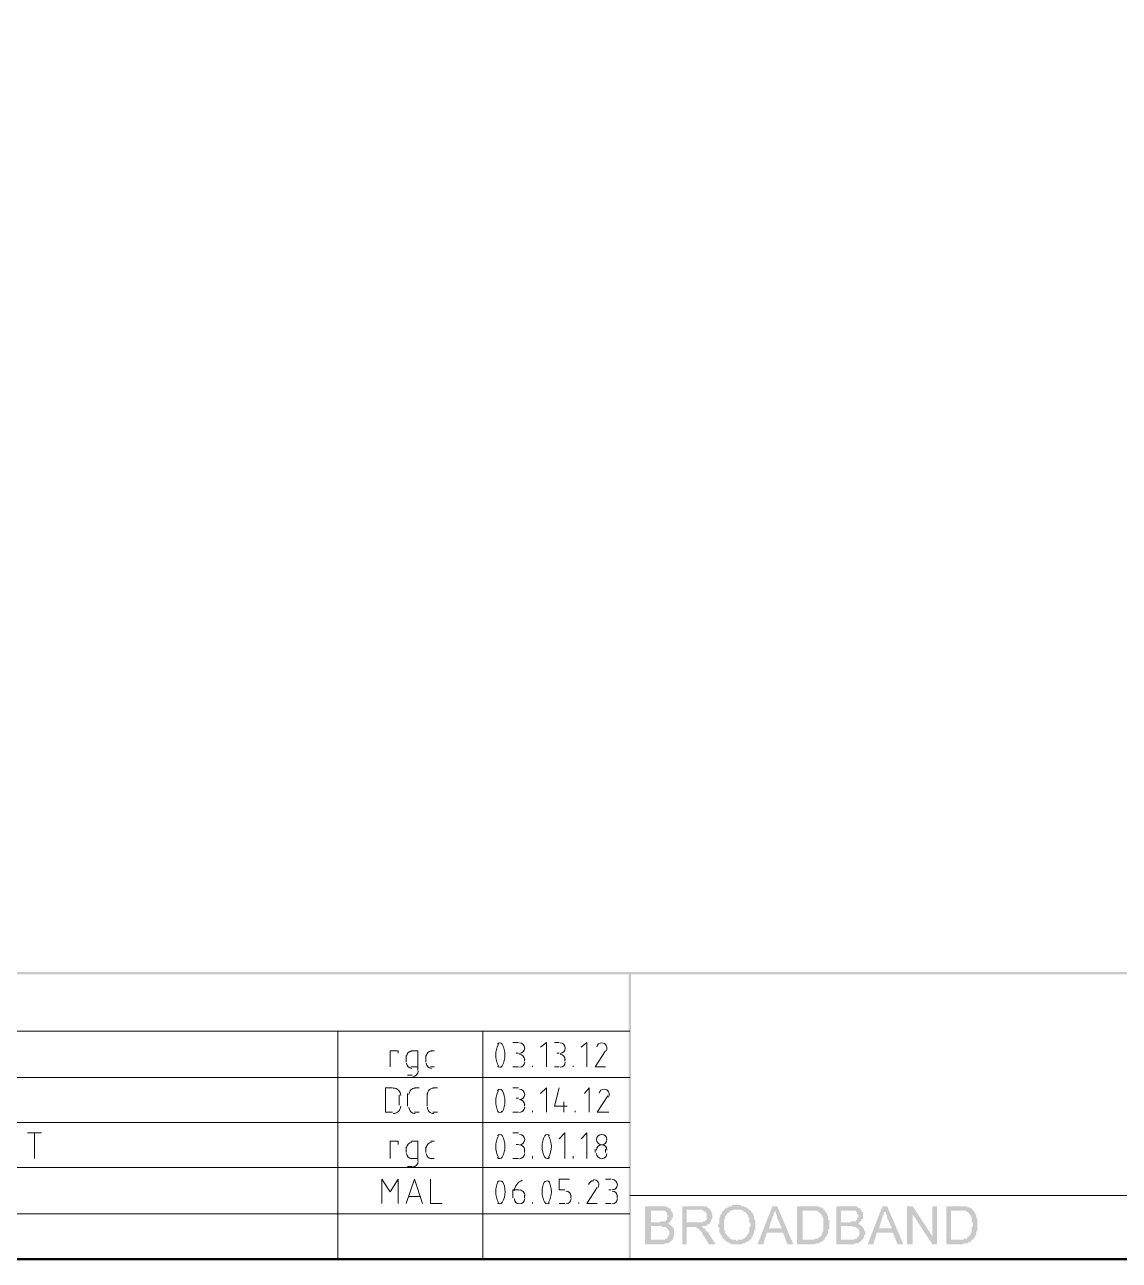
# Model space of a CAD drawing. Header units: millimetres. Extents: x 3.6 to 37.8, y 0.6 to 28.7.
# Drawn here: x 29.886 to 33.827, y 0.595 to 5.044 of the extents above; entities that cross this region are included whole.
import ezdxf

# ---------------------------------------------------------------- set-up
doc = ezdxf.new("R2010")
doc.units = ezdxf.units.MM
doc.layers.add('PDF_0', color=7, linetype='Continuous')

msp = doc.modelspace()

# ---------------------------------------------------------------- hatches: boundary and pattern name
at = {"layer": 'PDF_0', "true_color": 0x808080, "transparency": 33554559}
h = msp.add_hatch(color=8, dxfattribs=at)
h.paths.add_polyline_path([(32.1201, 0.6519), (32.1201, 0.7895), (32.1743, 0.7895), (32.1743, 0.7895), (32.1785, 0.7895), (32.1785, 0.7895), (32.1827, 0.7895), (32.1827, 0.7895), (32.1868, 0.7895), (32.1868, 0.7895), (32.191, 0.7895), (32.191, 0.7895), (32.1952, 0.7895), (32.1952, 0.7895), (32.1952, 0.7895), (32.1993, 0.7853), (32.1993, 0.7853), (32.1993, 0.7853), (32.2035, 0.7853), (32.2035, 0.7853), (32.2077, 0.7812), (32.2077, 0.7812), (32.2077, 0.7812), (32.2119, 0.7812), (32.2119, 0.777), (32.2119, 0.777), (32.2119, 0.7728), (32.216, 0.7728), (32.216, 0.7728), (32.216, 0.7687), (32.216, 0.7687), (32.216, 0.7687), (32.2202, 0.7645), (32.2202, 0.7645), (32.2202, 0.7603), (32.2202, 0.7603), (32.2202, 0.7562), (32.2202, 0.7562), (32.2202, 0.7562), (32.2202, 0.752), (32.2202, 0.752), (32.2202, 0.752), (32.2202, 0.7478), (32.216, 0.7478), (32.216, 0.7436), (32.216, 0.7436), (32.216, 0.7395), (32.216, 0.7395), (32.216, 0.7395), (32.2119, 0.7395), (32.2119, 0.7353), (32.2119, 0.7353), (32.2119, 0.7353), (32.2077, 0.7311), (32.2077, 0.7311), (32.2077, 0.7311), (32.2035, 0.727), (32.2035, 0.727), (32.1993, 0.727), (32.1993, 0.727), (32.2035, 0.727), (32.2035, 0.727), (32.2077, 0.7228), (32.2077, 0.7228), (32.2077, 0.7228), (32.2119, 0.7228), (32.2119, 0.7186), (32.216, 0.7186), (32.216, 0.7186), (32.216, 0.7186), (32.216, 0.7145), (32.2202, 0.7145), (32.2202, 0.7145), (32.2202, 0.7145), (32.2202, 0.7103), (32.2244, 0.7103), (32.2244, 0.7061), (32.2244, 0.7061), (32.2244, 0.7061), (32.2244, 0.7019), (32.2244, 0.7019), (32.2244, 0.6978), (32.2244, 0.6978), (32.2244, 0.6936), (32.2244, 0.6936), (32.2244, 0.6894), (32.2244, 0.6894), (32.2244, 0.6853), (32.2244, 0.6853), (32.2244, 0.6853), (32.2244, 0.6811), (32.2244, 0.6811), (32.2244, 0.6769), (32.2244, 0.6769), (32.2202, 0.6769), (32.2202, 0.6728), (32.2202, 0.6728), (32.2202, 0.6686), (32.216, 0.6686), (32.216, 0.6686), (32.216, 0.6644), (32.216, 0.6644), (32.2119, 0.6644), (32.2119, 0.6602), (32.2119, 0.6602), (32.2077, 0.6602), (32.2077, 0.6602), (32.2077, 0.6602), (32.2035, 0.6561), (32.2035, 0.6561), (32.1993, 0.6561), (32.1993, 0.6561), (32.1952, 0.6561), (32.1952, 0.6561), (32.1952, 0.6561), (32.191, 0.6561), (32.191, 0.6561), (32.1868, 0.6519), (32.1868, 0.6519), (32.1827, 0.6519), (32.1827, 0.6519), (32.1785, 0.6519), (32.1785, 0.6519), (32.1743, 0.6519), (32.1743, 0.6519)], flags=0)
h.paths.add_polyline_path([(32.141, 0.7311), (32.1702, 0.7311), (32.1743, 0.7311), (32.1743, 0.7311), (32.1785, 0.7353), (32.1785, 0.7353), (32.1827, 0.7353), (32.1827, 0.7353), (32.1868, 0.7353), (32.1868, 0.7353), (32.1868, 0.7353), (32.1868, 0.7353), (32.191, 0.7353), (32.191, 0.7353), (32.191, 0.7353), (32.1952, 0.7395), (32.1952, 0.7395), (32.1952, 0.7395), (32.1993, 0.7395), (32.1993, 0.7436), (32.1993, 0.7436), (32.1993, 0.7478), (32.1993, 0.7478), (32.1993, 0.752), (32.2035, 0.752), (32.2035, 0.752), (32.2035, 0.7562), (32.1993, 0.7562), (32.1993, 0.7603), (32.1993, 0.7603), (32.1993, 0.7645), (32.1993, 0.7645), (32.1993, 0.7645), (32.1952, 0.7687), (32.1952, 0.7687), (32.1952, 0.7687), (32.191, 0.7728), (32.191, 0.7728), (32.191, 0.7728), (32.1868, 0.7728), (32.1868, 0.7728), (32.1868, 0.7728), (32.1868, 0.7728), (32.1827, 0.7728), (32.1827, 0.7728), (32.1785, 0.7728), (32.1785, 0.7728), (32.1743, 0.7728), (32.1743, 0.7728), (32.1702, 0.7728), (32.166, 0.7728), (32.141, 0.7728)], flags=0)
h.paths.add_polyline_path([(32.141, 0.6686), (32.1743, 0.6686), (32.1785, 0.6686), (32.1785, 0.6686), (32.1827, 0.6686), (32.1827, 0.6686), (32.1868, 0.6686), (32.1868, 0.6686), (32.1868, 0.6686), (32.191, 0.6686), (32.191, 0.6728), (32.191, 0.6728), (32.1952, 0.6728), (32.1952, 0.6728), (32.1993, 0.6728), (32.1993, 0.6769), (32.1993, 0.6769), (32.2035, 0.6769), (32.2035, 0.6769), (32.2035, 0.6811), (32.2035, 0.6811), (32.2035, 0.6853), (32.2077, 0.6853), (32.2077, 0.6853), (32.2077, 0.6894), (32.2077, 0.6894), (32.2077, 0.6936), (32.2077, 0.6936), (32.2077, 0.6936), (32.2077, 0.6978), (32.2077, 0.6978), (32.2077, 0.7019), (32.2035, 0.7019), (32.2035, 0.7061), (32.2035, 0.7061), (32.2035, 0.7061), (32.2035, 0.7061), (32.1993, 0.7103), (32.1993, 0.7103), (32.1993, 0.7103), (32.1952, 0.7145), (32.1952, 0.7145), (32.191, 0.7145), (32.191, 0.7145), (32.191, 0.7145), (32.191, 0.7145), (32.1868, 0.7145), (32.1868, 0.7145), (32.1827, 0.7145), (32.1827, 0.7145), (32.1785, 0.7186), (32.1785, 0.7186), (32.1743, 0.7186), (32.1743, 0.7186), (32.1702, 0.7186), (32.141, 0.7186)], flags=0)
h = msp.add_hatch(color=8, dxfattribs=at)
h.paths.add_polyline_path([(32.2536, 0.6519), (32.2536, 0.7895), (32.3119, 0.7895), (32.3161, 0.7895), (32.3161, 0.7895), (32.3203, 0.7895), (32.3203, 0.7895), (32.3244, 0.7895), (32.3244, 0.7895), (32.3286, 0.7895), (32.3286, 0.7895), (32.3328, 0.7895), (32.3328, 0.7895), (32.337, 0.7895), (32.337, 0.7895), (32.337, 0.7895), (32.3411, 0.7895), (32.3411, 0.7853), (32.3411, 0.7853), (32.3453, 0.7853), (32.3453, 0.7853), (32.3453, 0.7853), (32.3495, 0.7812), (32.3495, 0.7812), (32.3495, 0.7812), (32.3536, 0.777), (32.3536, 0.777), (32.3536, 0.777), (32.3578, 0.7728), (32.3578, 0.7728), (32.3578, 0.7728), (32.3578, 0.7687), (32.3578, 0.7687), (32.362, 0.7645), (32.362, 0.7645), (32.362, 0.7603), (32.362, 0.7603), (32.362, 0.7562), (32.362, 0.7562), (32.362, 0.7562), (32.362, 0.752), (32.362, 0.752), (32.362, 0.7478), (32.362, 0.7478), (32.362, 0.7436), (32.362, 0.7436), (32.362, 0.7436), (32.3578, 0.7395), (32.3578, 0.7395), (32.3578, 0.7353), (32.3578, 0.7353), (32.3578, 0.7353), (32.3536, 0.7311), (32.3536, 0.7311), (32.3536, 0.7311), (32.3536, 0.727), (32.3495, 0.727), (32.3495, 0.727), (32.3495, 0.727), (32.3453, 0.7228), (32.3453, 0.7228), (32.3453, 0.7228), (32.3411, 0.7228), (32.3411, 0.7228), (32.3411, 0.7186), (32.337, 0.7186), (32.337, 0.7186), (32.3328, 0.7186), (32.3328, 0.7186), (32.3286, 0.7186), (32.3286, 0.7186), (32.3244, 0.7145), (32.3244, 0.7145), (32.3244, 0.7145), (32.3244, 0.7145), (32.3286, 0.7145), (32.3286, 0.7145), (32.3286, 0.7103), (32.3328, 0.7103), (32.3328, 0.7103), (32.3328, 0.7103), (32.337, 0.7061), (32.337, 0.7061), (32.337, 0.7061), (32.337, 0.7019), (32.3411, 0.7019), (32.3411, 0.7019), (32.3411, 0.6978), (32.3453, 0.6978), (32.3453, 0.6978), (32.3453, 0.6936), (32.3495, 0.6936), (32.3495, 0.6894), (32.3495, 0.6894), (32.3745, 0.6519), (32.3495, 0.6519), (32.3328, 0.6811), (32.3286, 0.6853), (32.3286, 0.6853), (32.3286, 0.6894), (32.3286, 0.6894), (32.3244, 0.6894), (32.3244, 0.6936), (32.3244, 0.6936), (32.3244, 0.6978), (32.3203, 0.6978), (32.3203, 0.6978), (32.3203, 0.6978), (32.3203, 0.7019), (32.3161, 0.7019), (32.3161, 0.7061), (32.3161, 0.7061), (32.3119, 0.7061), (32.3119, 0.7103), (32.3119, 0.7103), (32.3078, 0.7103), (32.3078, 0.7103), (32.3078, 0.7103), (32.3036, 0.7145), (32.3036, 0.7145), (32.2994, 0.7145), (32.2994, 0.7145), (32.2994, 0.7145), (32.2953, 0.7145), (32.2953, 0.7145), (32.2911, 0.7145), (32.2911, 0.7145), (32.2702, 0.7145), (32.2702, 0.6519)], flags=0)
h.paths.add_polyline_path([(32.2702, 0.7311), (32.3078, 0.7311), (32.3119, 0.7311), (32.3119, 0.7311), (32.3161, 0.7311), (32.3161, 0.7311), (32.3203, 0.7311), (32.3203, 0.7311), (32.3244, 0.7311), (32.3244, 0.7311), (32.3286, 0.7311), (32.3286, 0.7311), (32.3286, 0.7311), (32.3286, 0.7353), (32.3328, 0.7353), (32.3328, 0.7353), (32.337, 0.7353), (32.337, 0.7395), (32.337, 0.7395), (32.337, 0.7395), (32.3411, 0.7395), (32.3411, 0.7436), (32.3411, 0.7436), (32.3411, 0.7478), (32.3411, 0.7478), (32.3411, 0.7478), (32.3411, 0.752), (32.3411, 0.752), (32.3411, 0.7562), (32.3411, 0.7562), (32.3411, 0.7603), (32.3411, 0.7603), (32.3411, 0.7645), (32.3411, 0.7645), (32.3411, 0.7645), (32.337, 0.7687), (32.337, 0.7687), (32.337, 0.7687), (32.3328, 0.7687), (32.3328, 0.7728), (32.3328, 0.7728), (32.3286, 0.7728), (32.3286, 0.7728), (32.3286, 0.7728), (32.3244, 0.7728), (32.3244, 0.777), (32.3203, 0.777), (32.3203, 0.777), (32.3161, 0.777), (32.3161, 0.777), (32.3119, 0.777), (32.2702, 0.777)], flags=0)
h = msp.add_hatch(color=8, dxfattribs=at)
h.paths.add_polyline_path([(32.3828, 0.7186), (32.3828, 0.7228), (32.3828, 0.7228), (32.387, 0.727), (32.387, 0.727), (32.387, 0.7311), (32.387, 0.7311), (32.387, 0.7353), (32.387, 0.7353), (32.387, 0.7395), (32.387, 0.7395), (32.387, 0.7436), (32.387, 0.7436), (32.387, 0.7478), (32.387, 0.7478), (32.3912, 0.752), (32.3912, 0.752), (32.3912, 0.752), (32.3912, 0.7562), (32.3912, 0.7562), (32.3912, 0.7603), (32.3953, 0.7603), (32.3953, 0.7603), (32.3953, 0.7645), (32.3953, 0.7645), (32.3953, 0.7645), (32.3995, 0.7687), (32.3995, 0.7687), (32.3995, 0.7687), (32.3995, 0.7728), (32.4037, 0.7728), (32.4037, 0.7728), (32.4037, 0.777), (32.4078, 0.777), (32.4078, 0.777), (32.4078, 0.7812), (32.412, 0.7812), (32.412, 0.7812), (32.412, 0.7812), (32.4162, 0.7853), (32.4162, 0.7853), (32.4162, 0.7853), (32.4204, 0.7853), (32.4204, 0.7853), (32.4245, 0.7895), (32.4245, 0.7895), (32.4245, 0.7895), (32.4287, 0.7895), (32.4287, 0.7895), (32.4329, 0.7895), (32.4329, 0.7895), (32.4329, 0.7937), (32.437, 0.7937), (32.437, 0.7937), (32.4412, 0.7937), (32.4412, 0.7937), (32.4454, 0.7937), (32.4454, 0.7937), (32.4495, 0.7937), (32.4495, 0.7937), (32.4495, 0.7937), (32.4537, 0.7937), (32.4537, 0.7937), (32.4579, 0.7937), (32.4579, 0.7937), (32.4621, 0.7937), (32.4621, 0.7937), (32.4662, 0.7937), (32.4662, 0.7937), (32.4662, 0.7895), (32.4704, 0.7895), (32.4704, 0.7895), (32.4746, 0.7895), (32.4746, 0.7895), (32.4787, 0.7895), (32.4787, 0.7895), (32.4787, 0.7853), (32.4829, 0.7853), (32.4829, 0.7853), (32.4871, 0.7853), (32.4871, 0.7853), (32.4871, 0.7812), (32.4912, 0.7812), (32.4912, 0.7812), (32.4912, 0.777), (32.4954, 0.777), (32.4954, 0.777), (32.4954, 0.777), (32.4996, 0.7728), (32.4996, 0.7728), (32.4996, 0.7728), (32.5038, 0.7687), (32.5038, 0.7687), (32.5038, 0.7645), (32.5038, 0.7645), (32.5079, 0.7645), (32.5079, 0.7603), (32.5079, 0.7603), (32.5079, 0.7603), (32.5079, 0.7562), (32.5121, 0.7562), (32.5121, 0.752), (32.5121, 0.752), (32.5121, 0.752), (32.5121, 0.7478), (32.5121, 0.7478), (32.5121, 0.7436), (32.5121, 0.7436), (32.5163, 0.7395), (32.5163, 0.7395), (32.5163, 0.7395), (32.5163, 0.7353), (32.5163, 0.7353), (32.5163, 0.7311), (32.5163, 0.7311), (32.5163, 0.727), (32.5163, 0.727), (32.5163, 0.7228), (32.5163, 0.7228), (32.5163, 0.7186), (32.5163, 0.7186), (32.5163, 0.7145), (32.5163, 0.7145), (32.5163, 0.7103), (32.5163, 0.7103), (32.5163, 0.7061), (32.5163, 0.7061), (32.5163, 0.7061), (32.5163, 0.702), (32.5121, 0.702), (32.5121, 0.6978), (32.5121, 0.6978), (32.5121, 0.6936), (32.5121, 0.6936), (32.5121, 0.6936), (32.5121, 0.6894), (32.5079, 0.6894), (32.5079, 0.6853), (32.5079, 0.6853), (32.5079, 0.6853), (32.5079, 0.6811), (32.5079, 0.6811), (32.5038, 0.6811), (32.5038, 0.6769), (32.5038, 0.6769), (32.5038, 0.6728), (32.4996, 0.6728), (32.4996, 0.6728), (32.4996, 0.6686), (32.4954, 0.6686), (32.4954, 0.6686), (32.4954, 0.6644), (32.4912, 0.6644), (32.4912, 0.6644), (32.4912, 0.6644), (32.4871, 0.6603), (32.4871, 0.6603), (32.4829, 0.6603), (32.4829, 0.6603), (32.4829, 0.6603), (32.4787, 0.6561), (32.4787, 0.6561), (32.4787, 0.6561), (32.4746, 0.6561), (32.4746, 0.6561), (32.4704, 0.6561), (32.4704, 0.6519), (32.4662, 0.6519), (32.4662, 0.6519), (32.4662, 0.6519), (32.4621, 0.6519), (32.4621, 0.6519), (32.4579, 0.6519), (32.4579, 0.6519), (32.4537, 0.6519), (32.4537, 0.6519), (32.4495, 0.6519), (32.4495, 0.6519), (32.4495, 0.6519), (32.4454, 0.6519), (32.4454, 0.6519), (32.4412, 0.6519), (32.4412, 0.6519), (32.437, 0.6519), (32.437, 0.6519), (32.437, 0.6519), (32.4329, 0.6519), (32.4329, 0.6519), (32.4287, 0.6519), (32.4287, 0.6561), (32.4245, 0.6561), (32.4245, 0.6561), (32.4245, 0.6561), (32.4204, 0.6561), (32.4204, 0.6603), (32.4162, 0.6603), (32.4162, 0.6603), (32.4162, 0.6603), (32.4162, 0.6603), (32.412, 0.6644), (32.412, 0.6644), (32.4078, 0.6644), (32.4078, 0.6644), (32.4078, 0.6686), (32.4037, 0.6686), (32.4037, 0.6686), (32.4037, 0.6728), (32.3995, 0.6728), (32.3995, 0.6728), (32.3995, 0.6769), (32.3995, 0.6769), (32.3953, 0.6769), (32.3953, 0.6811), (32.3953, 0.6811), (32.3953, 0.6853), (32.3912, 0.6853), (32.3912, 0.6853), (32.3912, 0.6894), (32.3912, 0.6894), (32.3912, 0.6894), (32.3912, 0.6936), (32.387, 0.6936), (32.387, 0.6978), (32.387, 0.6978), (32.387, 0.702), (32.387, 0.702), (32.387, 0.702), (32.387, 0.7061), (32.387, 0.7061), (32.387, 0.7103), (32.387, 0.7103), (32.387, 0.7145), (32.3828, 0.7145), (32.3828, 0.7186), (32.3828, 0.7186), (32.3828, 0.7186)], flags=0)
h.paths.add_polyline_path([(32.4037, 0.7186), (32.4037, 0.7186), (32.4037, 0.7145), (32.4037, 0.7145), (32.4037, 0.7103), (32.4037, 0.7103), (32.4037, 0.7061), (32.4037, 0.7061), (32.4037, 0.702), (32.4037, 0.702), (32.4078, 0.702), (32.4078, 0.6978), (32.4078, 0.6978), (32.4078, 0.6936), (32.4078, 0.6936), (32.4078, 0.6936), (32.412, 0.6894), (32.412, 0.6894), (32.412, 0.6853), (32.412, 0.6853), (32.4162, 0.6853), (32.4162, 0.6811), (32.4162, 0.6811), (32.4162, 0.6811), (32.4204, 0.6811), (32.4204, 0.6769), (32.4204, 0.6769), (32.4245, 0.6769), (32.4245, 0.6728), (32.4245, 0.6728), (32.4287, 0.6728), (32.4287, 0.6728), (32.4287, 0.6728), (32.4329, 0.6686), (32.4329, 0.6686), (32.437, 0.6686), (32.437, 0.6686), (32.437, 0.6686), (32.4412, 0.6686), (32.4412, 0.6686), (32.4454, 0.6686), (32.4454, 0.6686), (32.4495, 0.6644), (32.4495, 0.6644), (32.4495, 0.6644), (32.4537, 0.6644), (32.4537, 0.6686), (32.4579, 0.6686), (32.4579, 0.6686), (32.4621, 0.6686), (32.4621, 0.6686), (32.4621, 0.6686), (32.4662, 0.6686), (32.4662, 0.6686), (32.4704, 0.6686), (32.4704, 0.6728), (32.4704, 0.6728), (32.4746, 0.6728), (32.4746, 0.6728), (32.4787, 0.6728), (32.4787, 0.6769), (32.4787, 0.6769), (32.4829, 0.6769), (32.4829, 0.6811), (32.4829, 0.6811), (32.4829, 0.6811), (32.4871, 0.6811), (32.4871, 0.6853), (32.4871, 0.6853), (32.4871, 0.6853), (32.4912, 0.6894), (32.4912, 0.6894), (32.4912, 0.6894), (32.4912, 0.6936), (32.4912, 0.6936), (32.4954, 0.6936), (32.4954, 0.6978), (32.4954, 0.6978), (32.4954, 0.702), (32.4954, 0.702), (32.4954, 0.7061), (32.4954, 0.7061), (32.4954, 0.7103), (32.4954, 0.7103), (32.4954, 0.7145), (32.4954, 0.7145), (32.4996, 0.7186), (32.4996, 0.7186), (32.4996, 0.7228), (32.4996, 0.7228), (32.4996, 0.7228), (32.4996, 0.727), (32.4996, 0.727), (32.4954, 0.7311), (32.4954, 0.7311), (32.4954, 0.7353), (32.4954, 0.7353), (32.4954, 0.7395), (32.4954, 0.7395), (32.4954, 0.7436), (32.4954, 0.7436), (32.4954, 0.7436), (32.4954, 0.7478), (32.4912, 0.7478), (32.4912, 0.752), (32.4912, 0.752), (32.4912, 0.752), (32.4912, 0.7562), (32.4912, 0.7562), (32.4871, 0.7603), (32.4871, 0.7603), (32.4871, 0.7603), (32.4829, 0.7645), (32.4829, 0.7645), (32.4829, 0.7645), (32.4829, 0.7687), (32.4787, 0.7687), (32.4787, 0.7687), (32.4746, 0.7687), (32.4746, 0.7728), (32.4746, 0.7728), (32.4704, 0.7728), (32.4704, 0.7728), (32.4704, 0.7728), (32.4662, 0.777), (32.4662, 0.777), (32.4621, 0.777), (32.4621, 0.777), (32.4579, 0.777), (32.4579, 0.777), (32.4579, 0.777), (32.4537, 0.777), (32.4537, 0.777), (32.4495, 0.777), (32.4495, 0.777), (32.4454, 0.777), (32.4454, 0.777), (32.4412, 0.777), (32.4412, 0.777), (32.4412, 0.777), (32.437, 0.777), (32.437, 0.777), (32.4329, 0.7728), (32.4329, 0.7728), (32.4287, 0.7728), (32.4287, 0.7728), (32.4287, 0.7728), (32.4245, 0.7728), (32.4245, 0.7687), (32.4245, 0.7687), (32.4204, 0.7687), (32.4204, 0.7645), (32.4162, 0.7645), (32.4162, 0.7645), (32.4162, 0.7645), (32.4162, 0.7603), (32.4162, 0.7603), (32.412, 0.7603), (32.412, 0.7603), (32.412, 0.7562), (32.412, 0.7562), (32.412, 0.7562), (32.4078, 0.752), (32.4078, 0.752), (32.4078, 0.7478), (32.4078, 0.7478), (32.4078, 0.7478), (32.4078, 0.7436), (32.4078, 0.7436), (32.4037, 0.7395), (32.4037, 0.7395), (32.4037, 0.7353), (32.4037, 0.7353), (32.4037, 0.7311), (32.4037, 0.7311), (32.4037, 0.727), (32.4037, 0.727), (32.4037, 0.7228), (32.4037, 0.7228), (32.4037, 0.7186)], flags=0)
h = msp.add_hatch(color=8, dxfattribs=at)
h.paths.add_polyline_path([(32.5246, 0.6519), (32.5788, 0.7895), (32.5955, 0.7895), (32.6539, 0.6519), (32.633, 0.6519), (32.6163, 0.6936), (32.558, 0.6936), (32.5455, 0.6519)], flags=0)
h.paths.add_polyline_path([(32.5663, 0.7103), (32.6122, 0.7103), (32.5955, 0.7478), (32.5955, 0.752), (32.5955, 0.752), (32.5955, 0.7562), (32.5955, 0.7562), (32.5913, 0.7603), (32.5913, 0.7603), (32.5913, 0.7603), (32.5913, 0.7645), (32.5913, 0.7645), (32.5913, 0.7687), (32.5913, 0.7687), (32.5872, 0.7728), (32.5872, 0.7728), (32.5872, 0.7728), (32.5872, 0.777), (32.5872, 0.777), (32.5872, 0.7728), (32.5872, 0.7728), (32.5872, 0.7728), (32.5872, 0.7687), (32.5872, 0.7687), (32.583, 0.7645), (32.583, 0.7645), (32.583, 0.7603), (32.583, 0.7603), (32.583, 0.7562), (32.583, 0.7562), (32.583, 0.7562), (32.5788, 0.752), (32.5788, 0.752), (32.5788, 0.752)], flags=0)
h = msp.add_hatch(color=8, dxfattribs=at)
h.paths.add_polyline_path([(32.6664, 0.6519), (32.6664, 0.7895), (32.7164, 0.7895), (32.7164, 0.7895), (32.7206, 0.7895), (32.7248, 0.7895), (32.7248, 0.7895), (32.7289, 0.7895), (32.7289, 0.7895), (32.7331, 0.7895), (32.7331, 0.7895), (32.7331, 0.7895), (32.7373, 0.7895), (32.7373, 0.7895), (32.7373, 0.7895), (32.7414, 0.7895), (32.7414, 0.7895), (32.7456, 0.7895), (32.7456, 0.7853), (32.7498, 0.7853), (32.7498, 0.7853), (32.7498, 0.7853), (32.754, 0.7853), (32.754, 0.7853), (32.7581, 0.7812), (32.7581, 0.7812), (32.7581, 0.7812), (32.7623, 0.7812), (32.7623, 0.777), (32.7623, 0.777), (32.7665, 0.777), (32.7665, 0.7728), (32.7665, 0.7728), (32.7665, 0.7728), (32.7706, 0.7687), (32.7706, 0.7687), (32.7706, 0.7645), (32.7706, 0.7645), (32.7748, 0.7645), (32.7748, 0.7603), (32.7748, 0.7603), (32.7748, 0.7562), (32.7748, 0.7562), (32.779, 0.7562), (32.779, 0.752), (32.779, 0.752), (32.779, 0.752), (32.779, 0.7478), (32.779, 0.7478), (32.779, 0.7436), (32.779, 0.7436), (32.779, 0.7395), (32.7831, 0.7395), (32.7831, 0.7395), (32.7831, 0.7353), (32.7831, 0.7353), (32.7831, 0.7311), (32.7831, 0.7311), (32.7831, 0.727), (32.7831, 0.727), (32.7831, 0.7228), (32.7831, 0.7228), (32.7831, 0.7186), (32.7831, 0.7186), (32.7831, 0.7186), (32.7831, 0.7145), (32.7831, 0.7145), (32.7831, 0.7103), (32.7831, 0.7103), (32.7831, 0.7061), (32.779, 0.7061), (32.779, 0.7019), (32.779, 0.7019), (32.779, 0.6978), (32.779, 0.6978), (32.779, 0.6978), (32.779, 0.6936), (32.779, 0.6936), (32.779, 0.6894), (32.7748, 0.6894), (32.7748, 0.6853), (32.7748, 0.6853), (32.7748, 0.6853), (32.7748, 0.6811), (32.7706, 0.6811), (32.7706, 0.6769), (32.7706, 0.6769), (32.7706, 0.6769), (32.7706, 0.6769), (32.7665, 0.6728), (32.7665, 0.6728), (32.7665, 0.6686), (32.7623, 0.6686), (32.7623, 0.6686), (32.7623, 0.6644), (32.7581, 0.6644), (32.7581, 0.6644), (32.7581, 0.6644), (32.7581, 0.6644), (32.754, 0.6602), (32.754, 0.6602), (32.754, 0.6602), (32.7498, 0.6602), (32.7498, 0.6602), (32.7456, 0.6561), (32.7456, 0.6561), (32.7414, 0.6561), (32.7414, 0.6561), (32.7414, 0.6561), (32.7373, 0.6561), (32.7373, 0.6561), (32.7331, 0.6561), (32.7331, 0.6561), (32.7331, 0.6519), (32.7289, 0.6519), (32.7289, 0.6519), (32.7248, 0.6519), (32.7248, 0.6519), (32.7206, 0.6519), (32.7206, 0.6519), (32.7164, 0.6519)], flags=0)
h.paths.add_polyline_path([(32.6872, 0.6686), (32.7164, 0.6686), (32.7164, 0.6686), (32.7206, 0.6686), (32.7248, 0.6686), (32.7248, 0.6686), (32.7289, 0.6686), (32.7289, 0.6686), (32.7289, 0.6686), (32.7331, 0.6728), (32.7331, 0.6728), (32.7373, 0.6728), (32.7373, 0.6728), (32.7373, 0.6728), (32.7414, 0.6728), (32.7414, 0.6728), (32.7414, 0.6728), (32.7456, 0.6769), (32.7456, 0.6769), (32.7498, 0.6769), (32.7498, 0.6769), (32.7498, 0.6811), (32.7498, 0.6811), (32.754, 0.6811), (32.754, 0.6811), (32.754, 0.6853), (32.754, 0.6853), (32.7581, 0.6894), (32.7581, 0.6894), (32.7581, 0.6894), (32.7581, 0.6936), (32.7581, 0.6936), (32.7581, 0.6978), (32.7623, 0.6978), (32.7623, 0.6978), (32.7623, 0.7019), (32.7623, 0.7019), (32.7623, 0.7061), (32.7623, 0.7061), (32.7623, 0.7103), (32.7623, 0.7103), (32.7623, 0.7145), (32.7623, 0.7145), (32.7623, 0.7186), (32.7623, 0.7186), (32.7623, 0.7228), (32.7623, 0.7228), (32.7623, 0.727), (32.7623, 0.727), (32.7623, 0.7311), (32.7623, 0.7311), (32.7623, 0.7353), (32.7623, 0.7353), (32.7623, 0.7395), (32.7623, 0.7395), (32.7623, 0.7436), (32.7623, 0.7436), (32.7623, 0.7478), (32.7623, 0.7478), (32.7581, 0.7478), (32.7581, 0.752), (32.7581, 0.752), (32.7581, 0.752), (32.7581, 0.7562), (32.7581, 0.7562), (32.7581, 0.7562), (32.754, 0.7562), (32.754, 0.7603), (32.754, 0.7603), (32.7498, 0.7645), (32.7498, 0.7645), (32.7498, 0.7645), (32.7456, 0.7687), (32.7456, 0.7687), (32.7456, 0.7687), (32.7414, 0.7687), (32.7414, 0.7728), (32.7414, 0.7728), (32.7373, 0.7728), (32.7373, 0.7728), (32.7373, 0.7728), (32.7331, 0.7728), (32.7331, 0.7728), (32.7331, 0.7728), (32.7289, 0.7728), (32.7289, 0.7728), (32.7248, 0.7728), (32.7248, 0.7728), (32.7206, 0.7728), (32.7206, 0.7728), (32.7164, 0.7728), (32.7164, 0.7728), (32.6872, 0.7728)], flags=0)
h = msp.add_hatch(color=8, dxfattribs=at)
h.paths.add_polyline_path([(32.8082, 0.6519), (32.8082, 0.7895), (32.8582, 0.7895), (32.8624, 0.7895), (32.8624, 0.7895), (32.8665, 0.7895), (32.8665, 0.7895), (32.8707, 0.7895), (32.8707, 0.7895), (32.8749, 0.7895), (32.8749, 0.7895), (32.8749, 0.7895), (32.8791, 0.7895), (32.8791, 0.7895), (32.8832, 0.7895), (32.8832, 0.7853), (32.8832, 0.7853), (32.8874, 0.7853), (32.8874, 0.7853), (32.8874, 0.7853), (32.8916, 0.7812), (32.8916, 0.7812), (32.8916, 0.7812), (32.8957, 0.7812), (32.8957, 0.777), (32.8957, 0.777), (32.8999, 0.7728), (32.8999, 0.7728), (32.8999, 0.7728), (32.8999, 0.7687), (32.8999, 0.7687), (32.9041, 0.7687), (32.9041, 0.7645), (32.9041, 0.7645), (32.9041, 0.7603), (32.9041, 0.7603), (32.9041, 0.7562), (32.9041, 0.7562), (32.9041, 0.7562), (32.9041, 0.752), (32.9041, 0.752), (32.9041, 0.752), (32.9041, 0.7478), (32.9041, 0.7478), (32.9041, 0.7436), (32.8999, 0.7436), (32.8999, 0.7395), (32.8999, 0.7395), (32.8999, 0.7395), (32.8999, 0.7395), (32.8957, 0.7353), (32.8957, 0.7353), (32.8957, 0.7353), (32.8916, 0.7311), (32.8916, 0.7311), (32.8916, 0.7311), (32.8874, 0.727), (32.8874, 0.727), (32.8832, 0.727), (32.8832, 0.727), (32.8874, 0.727), (32.8874, 0.727), (32.8916, 0.7228), (32.8916, 0.7228), (32.8957, 0.7228), (32.8957, 0.7228), (32.8957, 0.7186), (32.8999, 0.7186), (32.8999, 0.7186), (32.8999, 0.7186), (32.9041, 0.7145), (32.9041, 0.7145), (32.9041, 0.7145), (32.9041, 0.7145), (32.9041, 0.7103), (32.9082, 0.7103), (32.9082, 0.7061), (32.9082, 0.7061), (32.9082, 0.7061), (32.9082, 0.7019), (32.9082, 0.7019), (32.9124, 0.6978), (32.9124, 0.6978), (32.9124, 0.6936), (32.9124, 0.6936), (32.9124, 0.6894), (32.9124, 0.6894), (32.9124, 0.6853), (32.9082, 0.6853), (32.9082, 0.6853), (32.9082, 0.6811), (32.9082, 0.6811), (32.9082, 0.6769), (32.9082, 0.6769), (32.9082, 0.6769), (32.9041, 0.6728), (32.9041, 0.6728), (32.9041, 0.6686), (32.9041, 0.6686), (32.8999, 0.6686), (32.8999, 0.6644), (32.8999, 0.6644), (32.8957, 0.6644), (32.8957, 0.6602), (32.8957, 0.6602), (32.8916, 0.6602), (32.8916, 0.6602), (32.8916, 0.6602), (32.8874, 0.6561), (32.8874, 0.6561), (32.8832, 0.6561), (32.8832, 0.6561), (32.8832, 0.6561), (32.8791, 0.6561), (32.8791, 0.6561), (32.8749, 0.6561), (32.8749, 0.6561), (32.8749, 0.6519), (32.8707, 0.6519), (32.8707, 0.6519), (32.8665, 0.6519), (32.8665, 0.6519), (32.8624, 0.6519), (32.8624, 0.6519), (32.8582, 0.6519)], flags=0)
h.paths.add_polyline_path([(32.8248, 0.7311), (32.854, 0.7311), (32.8582, 0.7311), (32.8582, 0.7311), (32.8624, 0.7353), (32.8624, 0.7353), (32.8665, 0.7353), (32.8665, 0.7353), (32.8707, 0.7353), (32.8707, 0.7353), (32.8707, 0.7353), (32.8707, 0.7353), (32.8749, 0.7353), (32.8749, 0.7353), (32.8791, 0.7353), (32.8791, 0.7395), (32.8791, 0.7395), (32.8832, 0.7395), (32.8832, 0.7395), (32.8832, 0.7436), (32.8832, 0.7436), (32.8832, 0.7478), (32.8874, 0.7478), (32.8874, 0.752), (32.8874, 0.752), (32.8874, 0.752), (32.8874, 0.7562), (32.8874, 0.7562), (32.8874, 0.7603), (32.8832, 0.7603), (32.8832, 0.7645), (32.8832, 0.7645), (32.8832, 0.7645), (32.8832, 0.7687), (32.8791, 0.7687), (32.8791, 0.7687), (32.8791, 0.7728), (32.8749, 0.7728), (32.8749, 0.7728), (32.8749, 0.7728), (32.8707, 0.7728), (32.8707, 0.7728), (32.8707, 0.7728), (32.8665, 0.7728), (32.8665, 0.7728), (32.8624, 0.7728), (32.8624, 0.7728), (32.8582, 0.7728), (32.8582, 0.7728), (32.854, 0.7728), (32.854, 0.7728), (32.8248, 0.7728)], flags=0)
h.paths.add_polyline_path([(32.8248, 0.6686), (32.8582, 0.6686), (32.8624, 0.6686), (32.8624, 0.6686), (32.8665, 0.6686), (32.8665, 0.6686), (32.8707, 0.6686), (32.8707, 0.6686), (32.8707, 0.6686), (32.8749, 0.6686), (32.8749, 0.6728), (32.8791, 0.6728), (32.8791, 0.6728), (32.8791, 0.6728), (32.8832, 0.6728), (32.8832, 0.6769), (32.8832, 0.6769), (32.8874, 0.6769), (32.8874, 0.6769), (32.8874, 0.6811), (32.8874, 0.6811), (32.8916, 0.6853), (32.8916, 0.6853), (32.8916, 0.6853), (32.8916, 0.6894), (32.8916, 0.6894), (32.8916, 0.6936), (32.8916, 0.6936), (32.8916, 0.6936), (32.8916, 0.6978), (32.8916, 0.6978), (32.8916, 0.7019), (32.8916, 0.7019), (32.8874, 0.7061), (32.8874, 0.7061), (32.8874, 0.7061), (32.8874, 0.7061), (32.8874, 0.7103), (32.8832, 0.7103), (32.8832, 0.7103), (32.8791, 0.7145), (32.8791, 0.7145), (32.8791, 0.7145), (32.8791, 0.7145), (32.8749, 0.7145), (32.8749, 0.7145), (32.8707, 0.7145), (32.8707, 0.7145), (32.8707, 0.7145), (32.8665, 0.7145), (32.8665, 0.7186), (32.8624, 0.7186), (32.8624, 0.7186), (32.8582, 0.7186), (32.8582, 0.7186), (32.8248, 0.7186)], flags=0)
h = msp.add_hatch(color=8, dxfattribs=at)
h.paths.add_polyline_path([(32.9208, 0.6519), (32.975, 0.7895), (32.9916, 0.7895), (33.05, 0.6519), (33.0292, 0.6519), (33.0125, 0.6936), (32.9541, 0.6936), (32.9416, 0.6519)], flags=0)
h.paths.add_polyline_path([(32.9625, 0.7103), (33.0083, 0.7103), (32.9916, 0.7478), (32.9916, 0.752), (32.9916, 0.752), (32.9916, 0.7562), (32.9916, 0.7562), (32.9875, 0.7603), (32.9875, 0.7603), (32.9875, 0.7603), (32.9875, 0.7645), (32.9875, 0.7645), (32.9875, 0.7687), (32.9833, 0.7687), (32.9833, 0.7728), (32.9833, 0.7728), (32.9833, 0.7728), (32.9833, 0.777), (32.9833, 0.777), (32.9833, 0.7728), (32.9833, 0.7728), (32.9833, 0.7728), (32.9833, 0.7687), (32.9791, 0.7687), (32.9791, 0.7645), (32.9791, 0.7645), (32.9791, 0.7603), (32.9791, 0.7603), (32.9791, 0.7562), (32.9791, 0.7562), (32.975, 0.7562), (32.975, 0.752), (32.975, 0.752), (32.975, 0.752)], flags=0)
msp.add_hatch(color=8, dxfattribs=at).paths.add_polyline_path([(33.0625, 0.6519), (33.0625, 0.7895), (33.0834, 0.7895), (33.1543, 0.6811), (33.1543, 0.7895), (33.171, 0.7895), (33.171, 0.6519), (33.1543, 0.6519), (33.0834, 0.7603), (33.0834, 0.6519)])
h = msp.add_hatch(color=8, dxfattribs=at)
h.paths.add_polyline_path([(33.2043, 0.6519), (33.2043, 0.7895), (33.2502, 0.7895), (33.2544, 0.7895), (33.2544, 0.7895), (33.2585, 0.7895), (33.2585, 0.7895), (33.2627, 0.7895), (33.2627, 0.7895), (33.2669, 0.7895), (33.2669, 0.7895), (33.271, 0.7895), (33.271, 0.7895), (33.271, 0.7895), (33.2752, 0.7895), (33.2752, 0.7895), (33.2752, 0.7895), (33.2794, 0.7895), (33.2794, 0.7853), (33.2835, 0.7853), (33.2835, 0.7853), (33.2877, 0.7853), (33.2877, 0.7853), (33.2877, 0.7853), (33.2919, 0.7812), (33.2919, 0.7812), (33.2961, 0.7812), (33.2961, 0.7812), (33.2961, 0.777), (33.3002, 0.777), (33.3002, 0.777), (33.3002, 0.7728), (33.3002, 0.7728), (33.3044, 0.7728), (33.3044, 0.7687), (33.3044, 0.7687), (33.3086, 0.7645), (33.3086, 0.7645), (33.3086, 0.7645), (33.3086, 0.7603), (33.3086, 0.7603), (33.3127, 0.7562), (33.3127, 0.7562), (33.3127, 0.7562), (33.3127, 0.752), (33.3127, 0.752), (33.3127, 0.752), (33.3127, 0.7478), (33.3127, 0.7478), (33.3169, 0.7436), (33.3169, 0.7436), (33.3169, 0.7395), (33.3169, 0.7395), (33.3169, 0.7395), (33.3169, 0.7353), (33.3169, 0.7353), (33.3169, 0.7311), (33.3169, 0.7311), (33.3169, 0.727), (33.3169, 0.727), (33.3169, 0.7228), (33.3169, 0.7228), (33.3169, 0.7186), (33.3169, 0.7186), (33.3169, 0.7186), (33.3169, 0.7145), (33.3169, 0.7145), (33.3169, 0.7103), (33.3169, 0.7103), (33.3169, 0.7061), (33.3169, 0.7061), (33.3169, 0.7019), (33.3169, 0.7019), (33.3127, 0.6978), (33.3127, 0.6978), (33.3127, 0.6978), (33.3127, 0.6936), (33.3127, 0.6936), (33.3127, 0.6894), (33.3127, 0.6894), (33.3127, 0.6853), (33.3086, 0.6853), (33.3086, 0.6853), (33.3086, 0.6811), (33.3086, 0.6811), (33.3086, 0.6769), (33.3044, 0.6769), (33.3044, 0.6769), (33.3044, 0.6769), (33.3044, 0.6728), (33.3002, 0.6728), (33.3002, 0.6686), (33.3002, 0.6686), (33.2961, 0.6686), (33.2961, 0.6644), (33.2961, 0.6644), (33.2919, 0.6644), (33.2919, 0.6644), (33.2919, 0.6644), (33.2919, 0.6602), (33.2877, 0.6602), (33.2877, 0.6602), (33.2835, 0.6602), (33.2835, 0.6602), (33.2835, 0.6561), (33.2794, 0.6561), (33.2794, 0.6561), (33.2752, 0.6561), (33.2752, 0.6561), (33.2752, 0.6561), (33.271, 0.6561), (33.271, 0.6561), (33.2669, 0.6561), (33.2669, 0.6519), (33.2627, 0.6519), (33.2627, 0.6519), (33.2585, 0.6519), (33.2585, 0.6519), (33.2544, 0.6519), (33.2544, 0.6519), (33.2544, 0.6519)], flags=0)
h.paths.add_polyline_path([(33.221, 0.6686), (33.2502, 0.6686), (33.2544, 0.6686), (33.2544, 0.6686), (33.2585, 0.6686), (33.2585, 0.6686), (33.2627, 0.6686), (33.2627, 0.6686), (33.2669, 0.6686), (33.2669, 0.6728), (33.271, 0.6728), (33.271, 0.6728), (33.271, 0.6728), (33.271, 0.6728), (33.2752, 0.6728), (33.2752, 0.6728), (33.2794, 0.6728), (33.2794, 0.6769), (33.2794, 0.6769), (33.2835, 0.6769), (33.2835, 0.6769), (33.2835, 0.6811), (33.2877, 0.6811), (33.2877, 0.6811), (33.2877, 0.6811), (33.2877, 0.6853), (33.2919, 0.6853), (33.2919, 0.6894), (33.2919, 0.6894), (33.2919, 0.6894), (33.2919, 0.6936), (33.2961, 0.6936), (33.2961, 0.6978), (33.2961, 0.6978), (33.2961, 0.6978), (33.2961, 0.7019), (33.2961, 0.7019), (33.2961, 0.7061), (33.2961, 0.7061), (33.2961, 0.7103), (33.2961, 0.7103), (33.2961, 0.7145), (33.2961, 0.7145), (33.3002, 0.7186), (33.3002, 0.7186), (33.3002, 0.7228), (33.3002, 0.7228), (33.3002, 0.727), (33.3002, 0.727), (33.3002, 0.7311), (33.2961, 0.7311), (33.2961, 0.7353), (33.2961, 0.7353), (33.2961, 0.7395), (33.2961, 0.7395), (33.2961, 0.7436), (33.2961, 0.7436), (33.2961, 0.7478), (33.2961, 0.7478), (33.2961, 0.7478), (33.2961, 0.752), (33.2919, 0.752), (33.2919, 0.752), (33.2919, 0.7562), (33.2919, 0.7562), (33.2919, 0.7562), (33.2919, 0.7562), (33.2877, 0.7603), (33.2877, 0.7603), (33.2877, 0.7645), (33.2835, 0.7645), (33.2835, 0.7645), (33.2835, 0.7687), (33.2794, 0.7687), (33.2794, 0.7687), (33.2794, 0.7687), (33.2752, 0.7728), (33.2752, 0.7728), (33.2752, 0.7728), (33.271, 0.7728), (33.271, 0.7728), (33.271, 0.7728), (33.2669, 0.7728), (33.2669, 0.7728), (33.2669, 0.7728), (33.2627, 0.7728), (33.2627, 0.7728), (33.2585, 0.7728), (33.2544, 0.7728), (33.2544, 0.7728), (33.2502, 0.7728), (33.2502, 0.7728), (33.221, 0.7728)], flags=0)

# ---------------------------------------------------------------- linework, layer by layer
at = {"layer": 'PDF_0', "lineweight": 0, "const_width": 0.00834}
msp.add_lwpolyline([(37.7648, 0.5988), (37.7648, 28.6993), (3.5681, 28.6993), (3.5681, 0.5988)], close=True, dxfattribs=at)
at = {"layer": 'PDF_0', "color": 8, "lineweight": 0, "true_color": 0x808080}
for points in [[(26.3645, 1.4203), (32.0647, 1.4203)], [(31.0139, 1.4203), (31.0139, 0.5988)], [(31.5351, 1.4203), (31.5351, 0.5988)], [(26.3645, 1.2535), (32.0647, 1.2535)], [(26.3645, 1.0909), (32.0647, 1.0909)], [(26.3645, 0.9283), (32.0647, 0.9283)], [(32.0647, 0.8282), (37.7648, 0.8282)], [(26.3645, 0.7615), (32.0647, 0.7615)]]:
    msp.add_lwpolyline(points, dxfattribs=at)
at = {"layer": 'PDF_0', "lineweight": 9}
for points in [[(31.2015, 1.291), (31.2015, 1.3494), (31.2307, 1.3494), (31.2307, 1.3411)], [(31.3016, 1.2785), (31.3016, 1.3494), (31.2766, 1.3494)], [(31.3475, 1.3494), (31.36, 1.3494)], [(31.6435, 1.3786), (31.6644, 1.3786)], [(31.6644, 1.3411), (31.656, 1.3411)], [(31.7644, 1.291), (31.7644, 1.3786), (31.7436, 1.3619)], [(31.7936, 1.3786), (31.8103, 1.3786)], [(31.8103, 1.3411), (31.802, 1.3411)], [(31.9104, 1.291), (31.9104, 1.3786), (31.8895, 1.3619)], [(31.9771, 1.3494), (31.9396, 1.291), (31.9771, 1.291)], [(31.2599, 1.3327), (31.2599, 1.3077)], [(31.2766, 1.291), (31.3016, 1.291)], [(31.3308, 1.3077), (31.3308, 1.3327)], [(31.36, 1.291), (31.3475, 1.291)], [(31.6644, 1.291), (31.6435, 1.291)], [(31.6852, 1.3202), (31.6852, 1.3119)], [(31.7144, 1.291), (31.7144, 1.2952)], [(31.8103, 1.291), (31.7936, 1.291)], [(31.8312, 1.3202), (31.8312, 1.3119)], [(31.8604, 1.291), (31.8604, 1.2952)], [(31.2641, 1.2618), (31.2807, 1.2618)], [(31.2099, 1.216), (31.1848, 1.216), (31.1848, 1.1284), (31.2099, 1.1284)], [(31.2891, 1.216), (31.3058, 1.216)], [(31.3558, 1.216), (31.3725, 1.216)], [(31.6435, 1.216), (31.6644, 1.216)], [(31.7644, 1.1284), (31.7644, 1.216), (31.7436, 1.1951)], [(31.8103, 1.216), (31.7936, 1.1493), (31.8395, 1.1493)], [(31.9187, 1.1284), (31.9187, 1.216), (31.9021, 1.1951)], [(31.2349, 1.1534), (31.2349, 1.191)], [(31.2641, 1.1493), (31.2641, 1.1951)], [(31.335, 1.1493), (31.335, 1.1951)], [(31.6644, 1.1785), (31.656, 1.1785)], [(31.6852, 1.1576), (31.6852, 1.1493)], [(31.827, 1.1659), (31.827, 1.1284)], [(31.9854, 1.1868), (31.9479, 1.1284), (31.9896, 1.1284)], [(31.3058, 1.1284), (31.2891, 1.1284)], [(31.3725, 1.1284), (31.3558, 1.1284)], [(31.6644, 1.1284), (31.6435, 1.1284)], [(31.7144, 1.1284), (31.7144, 1.1326)], [(31.8687, 1.1284), (31.8687, 1.1326)], [(29.8964, 1.0534), (29.9464, 1.0534)], [(29.9214, 0.9616), (29.9214, 1.0534)], [(31.2015, 0.9616), (31.2015, 1.0242), (31.2307, 1.0242), (31.2307, 1.0117)], [(31.3016, 0.9533), (31.3016, 1.0242), (31.2766, 1.0242)], [(31.3475, 1.0242), (31.36, 1.0242)], [(31.6435, 1.0534), (31.6644, 1.0534)], [(31.8312, 0.9616), (31.8312, 1.0534), (31.8103, 1.0325)], [(31.9104, 0.9616), (31.9104, 1.0534), (31.8895, 1.0325)], [(31.2599, 1.0033), (31.2599, 0.9825)], [(31.3308, 0.9825), (31.3308, 1.0033)], [(31.6644, 1.0117), (31.656, 1.0117)], [(31.6852, 0.995), (31.6852, 0.9825)], [(31.9396, 0.9825), (31.9396, 0.995)], [(31.9771, 0.995), (31.9771, 0.9825)], [(31.2766, 0.9616), (31.3016, 0.9616)], [(31.36, 0.9616), (31.3475, 0.9616)], [(31.6644, 0.9616), (31.6435, 0.9616)], [(31.7144, 0.9616), (31.7144, 0.97)], [(31.8604, 0.9616), (31.8604, 0.97)], [(31.2641, 0.9324), (31.2807, 0.9324)], [(31.1723, 0.799), (31.1723, 0.8866), (31.2015, 0.8407), (31.2307, 0.8866), (31.2307, 0.799)], [(31.2599, 0.799), (31.2891, 0.8866), (31.3183, 0.799)], [(31.3475, 0.8866), (31.3475, 0.799), (31.3892, 0.799)], [(31.6644, 0.849), (31.6435, 0.849), (31.6435, 0.8198)], [(31.8312, 0.849), (31.8103, 0.849), (31.8103, 0.8866), (31.8478, 0.8866)], [(31.9479, 0.8574), (31.9104, 0.799), (31.9479, 0.799)], [(31.9771, 0.8866), (31.998, 0.8866)], [(31.998, 0.849), (31.9896, 0.849)], [(31.3099, 0.824), (31.2682, 0.824)], [(31.6852, 0.8198), (31.6852, 0.8282)], [(31.7144, 0.799), (31.7144, 0.8032)], [(31.852, 0.8198), (31.852, 0.8282)], [(31.8812, 0.799), (31.8812, 0.8032)], [(32.0188, 0.8282), (32.0188, 0.8198)], [(31.8103, 0.799), (31.8312, 0.799)], [(31.998, 0.799), (31.9771, 0.799)]]:
    msp.add_lwpolyline(points, dxfattribs=at)
for points in [[(31.5884, 1.2941, 0.503957), (31.6058, 1.2952, 0.251965), (31.6052, 1.3733, 0.503957), (31.5884, 1.3733)], [(31.9797, 1.3488, 0.590549), (31.9639, 1.3775, 0.338563), (31.9457, 1.3638)], [(31.6058, 1.1284, 0.251965), (31.6052, 1.2065, 0.503957), (31.5884, 1.2065)], [(31.6864, 1.1544, 0.414213), (31.6677, 1.1732, 1), (31.6677, 1.2107)], [(31.988, 1.182, 0.590549), (31.9723, 1.2107, 0.338563), (31.954, 1.197)], [(31.5884, 0.9647, 0.503957), (31.6058, 0.9657, 0.251965), (31.6052, 1.0438, 0.503957), (31.5884, 1.0438)], [(31.6864, 0.9918, 0.414213), (31.6677, 1.0105, 1), (31.6677, 1.0481)], [(31.7761, 1.0438, 0.503957), (31.7587, 1.0428, 0.251965), (31.7587, 0.9657, 0.503957), (31.7761, 0.9647)], [(31.5884, 0.8021, 0.503957), (31.6058, 0.8031, 0.251965), (31.6058, 0.8802)], [(31.7587, 0.8802, 0.251965), (31.7587, 0.8031, 0.503957), (31.7761, 0.8021)]]:
    msp.add_lwpolyline(points, format="xyb", dxfattribs=at)
msp.add_circle((31.9637, 1.0293), 0.0188, dxfattribs=at)
for centre, radius, start, end in [((31.2799, 1.3295), 0.0188, 90, 180), ((31.3508, 1.3295), 0.0188, 90, 180), ((31.6635, 1.3337), 0.0813, 151.7157, 208.2843), ((31.6677, 1.3587), 0.0188, 270, 90), ((31.6677, 1.317), 0.0188, 0, 90), ((31.8136, 1.3587), 0.0188, 270, 90), ((31.8136, 1.317), 0.0188, 0, 90), ((31.2799, 1.3045), 0.0188, 180, 270), ((31.3508, 1.3045), 0.0188, 180, 270), ((31.6677, 1.3087), 0.0188, 270, 360), ((31.8136, 1.3087), 0.0188, 270, 360), ((31.284, 1.2753), 0.0188, 270, 360), ((31.2131, 1.1878), 0.0271, 0, 90), ((31.2924, 1.1919), 0.0229, 89.9999, 180.0001), ((31.3591, 1.1919), 0.0229, 89.9999, 180.0001), ((31.6635, 1.1669), 0.0813, 151.7157, 208.2843), ((31.2131, 1.1502), 0.0271, 270, 360), ((31.2924, 1.1461), 0.0229, 179.9999, 270.0001), ((31.3591, 1.1461), 0.0229, 179.9999, 270.0001), ((31.5968, 1.1377), 0.0104, 216.5077, 323.4923), ((31.6677, 1.1461), 0.0188, 270, 360), ((31.6635, 1.0043), 0.0813, 151.7157, 208.2843), ((31.701, 1.0043), 0.0813, 331.7157, 28.2843), ((31.2799, 1.0001), 0.0188, 90, 180), ((31.2799, 0.9793), 0.0188, 180, 270), ((31.3508, 1.0001), 0.0188, 90, 180), ((31.3508, 0.9793), 0.0188, 180, 270), ((31.6677, 0.9793), 0.0188, 270, 360), ((31.9637, 0.9918), 0.0188, 0, 180), ((31.9637, 0.9793), 0.0188, 180, 360), ((31.284, 0.9501), 0.0188, 270, 360), ((31.6635, 0.8416), 0.0813, 151.7157, 208.2843), ((31.5968, 0.8708), 0.0104, 36.5077, 143.4923), ((31.6927, 0.8416), 0.0438, 109.8138, 176.4459), ((31.6677, 0.8291), 0.0188, 352.2324, 97.7676), ((31.7678, 0.8708), 0.0104, 36.5077, 143.4923), ((31.701, 0.8416), 0.0813, 331.7157, 28.2843), ((31.9346, 0.8625), 0.0188, 89.4617, 164.2785), ((31.9346, 0.8667), 0.0188, 328.0079, 90.2637), ((32.0013, 0.8667), 0.0188, 270, 90), ((31.6677, 0.8166), 0.0188, 180, 360), ((31.8345, 0.825), 0.0188, 0, 90), ((31.8345, 0.8166), 0.0188, 270, 360), ((32.0013, 0.825), 0.0188, 0, 90), ((32.0013, 0.8166), 0.0188, 270, 360)]:
    msp.add_arc(centre, radius, start, end, dxfattribs=at)
at = {"layer": 'PDF_0', "transparency": 33554559}
for points in [[(3.5681, 1.633), (3.5681, 1.6246), (37.7648, 1.633)], [(3.5681, 1.6246), (37.7648, 1.633), (37.7648, 1.6246)], [(32.0688, 1.6288), (32.0605, 1.6288), (32.0688, 0.5988)], [(32.0605, 1.6288), (32.0688, 0.5988), (32.0605, 0.5988)]]:
    msp.add_solid(points, dxfattribs=at)

doc.saveas('drawing.dxf')
